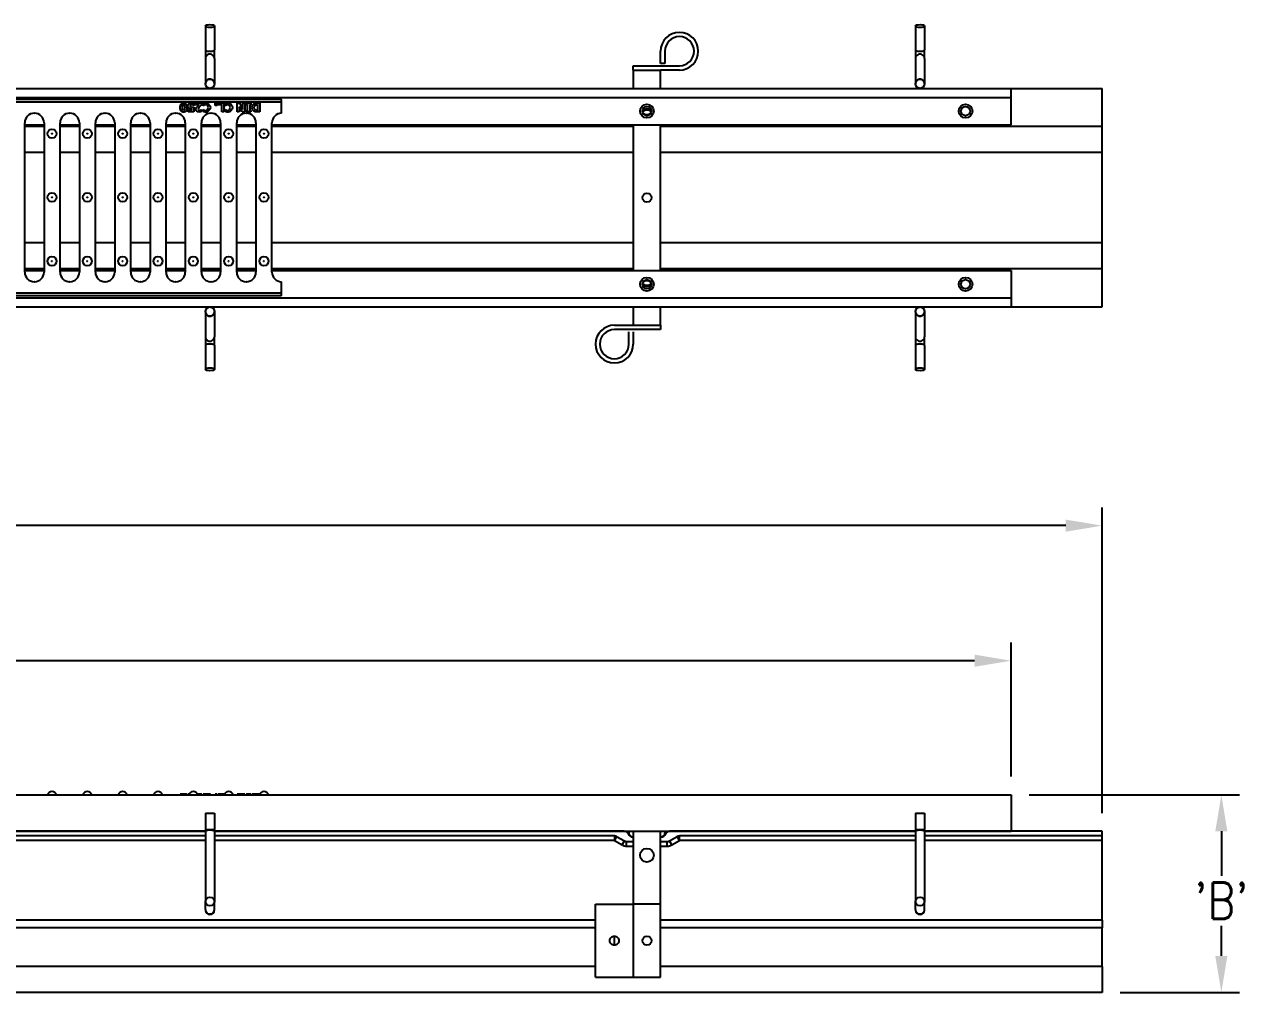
# Model space of a CAD drawing. Header units: inches. Extents: x 72 to 245, y 42 to 80.
# Drawn here: x 211.78 to 245.47, y 53.07 to 79.63 of the extents above; entities that cross this region are included whole.
import ezdxf

# ---------------------------------------------------------------- set-up
doc = ezdxf.new("R2010")
doc.units = ezdxf.units.IN
doc.header["$MEASUREMENT"] = 0
for name, color, linetype in [('dim', 7, 'Continuous'), ('Frame', 1, 'Continuous'), ('grate', 40, 'Continuous'), ('Trench', 132, 'Continuous')]:
    doc.layers.add(name, color=color, linetype=linetype)
doc.styles.add('Sales', font='romans.shx', dxfattribs={"width": 0.85})
doc.dimstyles.new('Sales', dxfattribs={"dimtxt": 1, "dimasz": 1, "dimexe": 0.5, "dimexo": 0.5, "dimgap": 0.09, "dimtad": 0, "dimtih": 1, "dimtoh": 1, "dimdec": 6, "dimzin": 0, "dimdsep": 46, "dimlunit": 5, "dimtxsty": 'Sales', "dimcen": 0, "dimclrd": 7, "dimclre": 7, "dimclrt": 7, "dimadec": 0, "dimazin": 0, "dimtfac": 0.85, "dimtdec": 6, "dimtix": 1, "dimtofl": 0, "dimtmove": 0, "dimatfit": 3, "dimfxl": 0, "dimtolj": 1, "dimtzin": 0, "dimarcsym": 0})

# ---------------------------------------------------------------- blocks, each defined once
blk = doc.blocks.new('*D24')
at = {"layer": 'Defpoints', "color": 0}
for p in [(238.867, 62.177), (118.867, 58.496), (238.867, 58.496)]:
    blk.add_point(p, dxfattribs=at)
at = {"layer": 'dim', "color": 7, "lineweight": -2}
for p, q in [((118.867, 58.996), (118.867, 62.677)), ((238.867, 58.996), (238.867, 62.677)), ((119.867, 62.177), (166.094, 62.177)), ((237.867, 62.177), (173.479, 62.177))]:
    blk.add_line(p, q, dxfattribs=at)
at = {"layer": 'dim', "color": 7}
for points in [[(119.867, 62.344), (119.867, 62.011), (118.867, 62.177)], [(237.867, 62.344), (237.867, 62.011), (238.867, 62.177)]]:
    blk.add_solid(points, dxfattribs=at)
at = {"layer": 'dim', "color": 7, "lineweight": 0, "insert": (169.786, 62.177), "char_height": 1, "attachment_point": 5, "style": 'Sales'}
blk.add_mtext('\\A1;120 [3048]', dxfattribs=at)
blk = doc.blocks.new('*D25')
at = {"layer": 'Defpoints', "color": 0}
for p in [(241.367, 65.884), (118.867, 58.496), (241.367, 57.496)]:
    blk.add_point(p, dxfattribs=at)
at = {"layer": 'dim', "color": 7, "lineweight": -2}
for p, q in [((118.867, 58.996), (118.867, 66.384)), ((241.367, 57.996), (241.367, 66.384)), ((119.867, 65.884), (182.751, 65.884)), ((240.367, 65.884), (190.721, 65.884))]:
    blk.add_line(p, q, dxfattribs=at)
at = {"layer": 'dim', "color": 7}
for points in [[(119.867, 66.05), (119.867, 65.717), (118.867, 65.884)], [(240.367, 66.05), (240.367, 65.717), (241.367, 65.884)]]:
    blk.add_solid(points, dxfattribs=at)
at = {"layer": 'dim', "color": 7, "lineweight": 0, "insert": (186.736, 65.884), "char_height": 1, "attachment_point": 5, "style": 'Sales'}
blk.add_mtext('\\A1;122{\\H0.850000x;\\S1/2;} [3112]', dxfattribs=at)
blk = doc.blocks.new('*D27')
at = {"layer": 'Defpoints', "color": 0}
for p in [(238.867, 58.496), (244.641, 58.496), (241.367, 53.074)]:
    blk.add_point(p, dxfattribs=at)
at = {"layer": 'dim', "color": 7, "lineweight": -2}
for p, q in [((239.367, 58.496), (245.141, 58.496)), ((244.641, 57.496), (244.641, 56.276)), ((244.641, 54.074), (244.641, 54.905)), ((241.867, 53.074), (245.141, 53.074))]:
    blk.add_line(p, q, dxfattribs=at)
at = {"layer": 'dim', "color": 7}
for points in [[(244.474, 57.496), (244.807, 57.496), (244.641, 58.496)], [(244.474, 54.074), (244.807, 54.074), (244.641, 53.074)]]:
    blk.add_solid(points, dxfattribs=at)
at = {"layer": 'dim', "color": 7, "lineweight": 0, "insert": (244.641, 55.59), "char_height": 1, "attachment_point": 5, "style": 'Sales'}
blk.add_mtext("\\A1;'B'", dxfattribs=at)

msp = doc.modelspace()

# ---------------------------------------------------------------- linework, layer by layer
at = {"layer": 'Frame', "color": 7}
for p, q in [((216.7416445, 79.5947892), (216.7416445, 78.9437747)), ((216.9916445, 79.5947892), (216.9916445, 78.9437747)), ((236.2416445, 79.5947892), (236.2416445, 78.9437747)), ((236.4916445, 79.5947892), (236.4916445, 78.9437747)), ((216.7416445, 78.9437747), (216.7416445, 78.7059554)), ((216.9916445, 78.7059554), (216.9916445, 78.9437747)), ((229.2416445, 78.5654403), (229.2416445, 78.9029403)), ((229.3601445, 78.9029403), (229.3601445, 78.5654403)), ((236.2416445, 78.9437747), (236.2416445, 78.7059554)), ((236.4916445, 78.7059554), (236.4916445, 78.9437747)), ((216.7416445, 78.7059554), (216.7416445, 78.0193909)), ((216.9916445, 78.7059554), (216.9916445, 78.0193909)), ((228.4916445, 78.3844403), (228.4916445, 78.5029403)), ((228.4916445, 78.5029403), (229.7601445, 78.5029403)), ((229.3601445, 78.5654403), (229.2416445, 78.5654403)), ((236.2416445, 78.7059554), (236.2416445, 78.0193909)), ((236.4916445, 78.7059554), (236.4916445, 78.0193909)), ((228.4916445, 78.3844403), (229.2416445, 78.3844403)), ((228.4916445, 78.3844403), (228.4916445, 77.8844403)), ((228.4916445, 78.3844403), (229.2416445, 78.3844403)), ((229.2416445, 77.8844403), (229.2416445, 78.3844403)), ((229.7601445, 78.3844403), (229.2416445, 78.3844403)), ((118.8666445, 77.8844403), (238.8666445, 77.8844403)), ((216.7416445, 78.0193909), (216.7416445, 78.0094403)), ((216.9916445, 78.0094403), (216.9916445, 78.0193909)), ((236.2416445, 78.0193909), (236.2416445, 78.0094403)), ((236.4916445, 78.0094403), (236.4916445, 78.0193909)), ((238.8666445, 77.6344403), (238.8666445, 77.8844403)), ((118.8666445, 77.6344403), (238.8666445, 77.6344403)), ((238.8666445, 76.8844403), (238.8666445, 77.6344403)), ((211.7818945, 76.8844403), (212.3118945, 76.8844403)), ((212.7518945, 76.8844403), (213.2818945, 76.8844403)), ((213.7218945, 76.8844403), (214.2518945, 76.8844403)), ((214.6918945, 76.8844403), (215.2218945, 76.8844403)), ((215.6618945, 76.8844403), (216.1918945, 76.8844403)), ((216.6318945, 76.8844403), (217.1618945, 76.8844403)), ((217.6018945, 76.8844403), (218.1318945, 76.8844403)), ((218.5718945, 76.8844403), (238.8666445, 76.8844403)), ((228.4916445, 76.8844403), (228.4916445, 72.8844403)), ((229.2416445, 72.8844403), (229.2416445, 76.8844403)), ((211.7818945, 72.8844403), (212.3118945, 72.8844403)), ((212.7518945, 72.8844403), (213.2818945, 72.8844403)), ((213.7218945, 72.8844403), (214.2518945, 72.8844403)), ((214.6918945, 72.8844403), (215.2218945, 72.8844403)), ((215.6618945, 72.8844403), (216.1918945, 72.8844403)), ((216.6318945, 72.8844403), (217.1618945, 72.8844403)), ((217.6018945, 72.8844403), (218.1318945, 72.8844403)), ((218.5718945, 72.8844403), (238.8666445, 72.8844403)), ((238.8666445, 72.8844403), (238.8666445, 72.1344403)), ((118.8666445, 72.1344403), (238.8666445, 72.1344403)), ((238.8666445, 72.1344403), (238.8666445, 71.8844403)), ((118.8666445, 71.8844403), (238.8666445, 71.8844403)), ((228.4916445, 71.8844403), (228.4916445, 71.3844403)), ((229.2416445, 71.3844403), (229.2416445, 71.8844403)), ((216.7416445, 71.7594403), (216.7416445, 71.7494897)), ((216.7416445, 71.7494897), (216.7416445, 71.0629252)), ((216.9916445, 71.7494897), (216.9916445, 71.7594403)), ((216.9916445, 71.7494897), (216.9916445, 71.0629252)), ((236.2416445, 71.7594403), (236.2416445, 71.7494897)), ((236.2416445, 71.7494897), (236.2416445, 71.0629252)), ((236.4916445, 71.7494897), (236.4916445, 71.7594403)), ((236.4916445, 71.7494897), (236.4916445, 71.0629252)), ((227.9731445, 71.3844403), (228.4916445, 71.3844403)), ((229.2416445, 71.2659403), (227.9731445, 71.2659403)), ((228.3731445, 70.8659403), (228.3731445, 71.2034403)), ((228.4916445, 71.3844403), (229.2416445, 71.3844403)), ((228.4916445, 71.3844403), (229.2416445, 71.3844403)), ((228.4916445, 71.2034403), (228.4916445, 70.8659403)), ((229.2416445, 71.3844403), (229.2416445, 71.2659403)), ((216.7416445, 71.0629252), (216.7416445, 70.8251059)), ((216.7416445, 70.8251059), (216.7416445, 70.1740914)), ((216.9916445, 70.8251059), (216.9916445, 71.0629252)), ((216.9916445, 70.8251059), (216.9916445, 70.1740914)), ((236.2416445, 71.0629252), (236.2416445, 70.8251059)), ((236.2416445, 70.8251059), (236.2416445, 70.1740914)), ((236.4916445, 70.8251059), (236.4916445, 71.0629252)), ((236.4916445, 70.8251059), (236.4916445, 70.1740914)), ((118.8666445, 58.4957022), (238.8666445, 58.4957022)), ((238.8666445, 58.4957022), (238.8666445, 57.4957022)), ((216.7416445, 57.9957022), (216.9916445, 57.9957022)), ((216.7416445, 57.9957022), (216.7416445, 57.5472961)), ((216.9916445, 57.9957022), (216.9916445, 57.5472961)), ((236.2416445, 57.9957022), (236.4916445, 57.9957022)), ((236.2416445, 57.9957022), (236.2416445, 57.5472961)), ((236.4916445, 57.9957022), (236.4916445, 57.5472961)), ((209.2416445, 57.4957022), (216.7416445, 57.4957022)), ((216.7416445, 57.5472961), (216.9916445, 57.5472961)), ((216.7416445, 57.5472961), (216.7416445, 57.4870262)), ((216.7416445, 57.4870262), (216.7416445, 55.5681826)), ((216.9916445, 57.4870262), (216.9916445, 57.5472961)), ((216.9916445, 57.4957022), (228.4916445, 57.4957022)), ((216.9916445, 57.4870262), (216.9916445, 55.5681826)), ((228.3666445, 57.4957022), (228.3666445, 57.4644522)), ((228.4916445, 57.3394522), (228.4734007, 57.3394522)), ((228.4916445, 57.4957022), (229.2416445, 57.4957022)), ((228.4916445, 57.4957022), (228.4916445, 53.4957022)), ((229.2416445, 53.4957022), (229.2416445, 57.4957022)), ((229.2416445, 57.4957022), (236.2416445, 57.4957022)), ((229.2598883, 57.3394522), (229.2416445, 57.3394522)), ((229.3666445, 57.4644522), (229.3666445, 57.4957022)), ((236.2416445, 57.5472961), (236.4916445, 57.5472961)), ((236.2416445, 57.5472961), (236.2416445, 57.4870262)), ((236.2416445, 57.4870262), (236.2416445, 55.5681826)), ((236.4916445, 57.4870262), (236.4916445, 57.5472961)), ((236.4916445, 57.4957022), (238.8666445, 57.4957022)), ((236.4916445, 57.4870262), (236.4916445, 55.5681826)), ((216.7416445, 55.3471929), (216.7416445, 55.5681826)), ((216.7416445, 55.3471929), (216.7416445, 55.3372423)), ((216.9916445, 55.3471929), (216.9916445, 55.5681826)), ((216.9916445, 55.3372423), (216.9916445, 55.3471929)), ((227.4546445, 55.4957022), (228.4916445, 55.4957022)), ((227.4546445, 53.4957022), (227.4546445, 55.4957022)), ((229.2416445, 55.4957022), (228.4916445, 55.4957022)), ((236.2416445, 55.3471929), (236.2416445, 55.5681826)), ((236.2416445, 55.3471929), (236.2416445, 55.3372423)), ((236.4916445, 55.3471929), (236.4916445, 55.5681826)), ((236.4916445, 55.3372423), (236.4916445, 55.3471929)), ((227.9731445, 54.3707022), (227.9731445, 54.6207022)), ((227.4546445, 53.4957022), (228.4916445, 53.4957022)), ((228.4916445, 53.4957022), (229.2416445, 53.4957022))]:
    msp.add_line(p, q, dxfattribs=at)
for centre, radius in [((216.8666445, 78.0094403), 0.125), ((236.3666445, 78.0094403), 0.125), ((228.8666445, 77.2594403), 0.1875), ((228.8666445, 77.2594403), 0.125), ((237.6166445, 77.2594403), 0.1875), ((237.6166445, 77.2594403), 0.125), ((228.8666445, 74.8844403), 0.125), ((228.8666445, 72.5094403), 0.1875), ((228.8666445, 72.5094403), 0.125), ((237.6166445, 72.5094403), 0.1875), ((237.6166445, 72.5094403), 0.125), ((216.8666445, 71.7594403), 0.125), ((236.3666445, 71.7594403), 0.125), ((228.8666445, 56.8394522), 0.1875), ((228.8666445, 54.4957022), 0.125)]:
    msp.add_circle(centre, radius, dxfattribs=at)
for centre, radius, start, end in [((229.7601445, 78.9029403), 0.5185, 270, 180), ((229.7601445, 78.9029403), 0.4, 270, 180), ((227.9731445, 70.8659403), 0.5185, 90, 0), ((227.9731445, 70.8659403), 0.4, 90, 0), ((228.2416445, 57.3707022), 0.125, 22.02431284, 90), ((228.4734007, 57.4644522), 0.125, 202.02431284, 270), ((229.2598883, 57.4644522), 0.125, 270, 337.97568716), ((229.4916445, 57.3707022), 0.125, 90, 157.97568716), ((216.8666445, 55.3372423), 0.125, 180, 0), ((236.3666445, 55.3372423), 0.125, 180, 0)]:
    msp.add_arc(centre, radius, start, end, dxfattribs=at)
for centre, major_axis, ratio in [((216.8666445, 79.5947892), (0.125, 0), 0.3214394653), ((236.3666445, 79.5947892), (0.125, 0), 0.3214394653), ((216.8666445, 70.1740914), (-0.125, 0), 0.3214394653), ((236.3666445, 70.1740914), (-0.125, 0), 0.3214394653), ((216.8666445, 55.5681826), (-0.125, 0), 0.9469301295), ((236.3666445, 55.5681826), (-0.125, 0), 0.9469301295)]:
    msp.add_ellipse(centre, major_axis=major_axis, ratio=ratio, dxfattribs=at)
for centre, major_axis, ratio, start_param, end_param in [((216.8666445, 78.9437747), (0.125, 0), 0.3214394653, 3.1415926536, 6.2831853072), ((236.3666445, 78.9437747), (0.125, 0), 0.3214394653, 3.1415926536, 6.2831853072), ((216.8666445, 78.7059554), (0.125, 0), 0.9469301295, 0, 3.1415926536), ((236.3666445, 78.7059554), (0.125, 0), 0.9469301295, 0, 3.1415926536), ((216.8666445, 78.0193909), (0.125, 0), 0.9469301295, 0, 3.1415926536), ((236.3666445, 78.0193909), (0.125, 0), 0.9469301295, 0, 3.1415926536), ((216.8666445, 71.7494897), (0.125, 0), 0.9469301295, 3.1415926536, 6.2831853072), ((236.3666445, 71.7494897), (0.125, 0), 0.9469301295, 3.1415926536, 6.2831853072), ((216.8666445, 71.0629252), (0.125, 0), 0.9469301295, 3.1415926536, 6.2831853072), ((216.8666445, 70.8251059), (0.125, 0), 0.3214394653, 0, 3.1415926536), ((236.3666445, 71.0629252), (0.125, 0), 0.9469301295, 3.1415926536, 6.2831853072), ((236.3666445, 70.8251059), (0.125, 0), 0.3214394653, 0, 3.1415926536), ((216.8666445, 57.4870262), (0.125, 0), 0.3214394653, 0, 3.1415926536), ((236.3666445, 57.4870262), (0.125, 0), 0.3214394653, 0, 3.1415926536), ((216.8666445, 55.3471929), (-0.125, 0), 0.9469301295, 0, 3.1415926536), ((236.3666445, 55.3471929), (-0.125, 0), 0.9469301295, 0, 3.1415926536)]:
    msp.add_ellipse(centre, major_axis=major_axis, ratio=ratio, start_param=start_param, end_param=end_param, dxfattribs=at)
for points, knots in [([(228.3666445, 57.4644522), (228.3666559, 57.4559274), (228.3675177, 57.4460177), (228.371765, 57.4283311), (228.374358, 57.4202779), (228.3819759, 57.4037868), (228.3870402, 57.3953716), (228.403135, 57.3745934), (228.4177987, 57.3617401), (228.4524835, 57.3441633), (228.4724532, 57.3394522), (228.4916445, 57.3394522)], [0.30670168871, 0.30670168871, 0.30670168871, 0.30670168871, 0.43391902169, 0.43391902169, 0.51593523735, 0.51593523735, 0.597951453, 0.597951453, 0.74418953688, 0.74418953688, 0.89042762076, 0.89042762076, 0.89042762076, 0.89042762076]), ([(229.2416445, 57.3394522), (229.2608359, 57.3394522), (229.2808056, 57.3441633), (229.3154904, 57.3617401), (229.3301541, 57.3745934), (229.3462489, 57.3953716), (229.3513132, 57.4037868), (229.3589311, 57.4202779), (229.3615241, 57.4283311), (229.3657714, 57.4460177), (229.3666332, 57.4559274), (229.3666445, 57.4644522)], [2.67128286229, 2.67128286229, 2.67128286229, 2.67128286229, 2.81752094617, 2.81752094617, 2.96375903005, 2.96375903005, 3.04577524571, 3.04577524571, 3.12779146136, 3.12779146136, 3.25500879434, 3.25500879434, 3.25500879434, 3.25500879434]), ([(227.9731445, 54.3707022), (227.9573831, 54.3707022), (227.940613, 54.3738648), (227.9098333, 54.386641), (227.8958187, 54.3962513), (227.8736923, 54.4183777), (227.8640831, 54.4323917), (227.8513076, 54.4631694), (227.8481445, 54.4799389), (227.8481445, 54.4957022), (227.8481445, 54.5114655), (227.8513076, 54.5282349), (227.8640831, 54.5590127), (227.8736923, 54.5730266), (227.8958187, 54.595153), (227.9098333, 54.6047633), (227.940613, 54.6175396), (227.9573831, 54.6207022), (227.9731445, 54.6207022)], [1.44131002732, 1.44131002732, 1.44131002732, 1.44131002732, 1.56141196583, 1.56141196583, 1.68151390434, 1.68151390434, 1.80163030372, 1.80163030372, 1.9217467031, 1.9217467031, 1.9217467031, 2.04186310248, 2.04186310248, 2.16197950185, 2.16197950185, 2.28208144036, 2.28208144036, 2.40218337887, 2.40218337887, 2.40218337887, 2.40218337887]), ([(227.9731445, 54.6207022), (227.988906, 54.6207022), (228.0056761, 54.6175396), (228.0364558, 54.6047633), (228.0504704, 54.595153), (228.0725968, 54.5730266), (228.082206, 54.5590127), (228.0949815, 54.5282349), (228.0981445, 54.5114655), (228.0981445, 54.4799389), (228.0949815, 54.4631694), (228.082206, 54.4323917), (228.0725968, 54.4183777), (228.0504704, 54.3962513), (228.0364558, 54.386641), (228.0056761, 54.3738648), (227.988906, 54.3707022), (227.9731445, 54.3707022)], [0.48043667577, 0.48043667577, 0.48043667577, 0.48043667577, 0.60053861428, 0.60053861428, 0.72064055279, 0.72064055279, 0.84075695217, 0.84075695217, 0.96087335155, 0.96087335155, 1.08098975093, 1.08098975093, 1.2011061503, 1.2011061503, 1.32120808881, 1.32120808881, 1.44131002732, 1.44131002732, 1.44131002732, 1.44131002732])]:
    msp.add_open_spline(points, degree=3, knots=knots, dxfattribs=at)
at = {"layer": 'grate', "color": 7}
for p, q in [((198.8981445, 77.5164618), (218.8356445, 77.5164618)), ((218.8282775, 77.5764618), (198.9055116, 77.5764618)), ((218.8356445, 77.2012403), (218.8356445, 77.5164618)), ((212.0449193, 77.2012403), (212.0488698, 77.2012403)), ((213.0149193, 77.2012403), (213.0188698, 77.2012403)), ((213.9849193, 77.2012403), (213.9888698, 77.2012403)), ((214.9549193, 77.2012403), (214.9588698, 77.2012403)), ((215.9249193, 77.2012403), (215.9288698, 77.2012403)), ((216.2704399, 77.2356849), (216.2704399, 77.281001)), ((216.2704399, 77.281001), (216.3725468, 77.281001)), ((216.4295323, 77.2356849), (216.2704399, 77.2356849)), ((216.3725468, 77.281001), (216.3725468, 77.3208713)), ((216.424281, 77.3704661), (216.4295323, 77.3704661)), ((216.4295323, 77.3704661), (216.4295323, 77.2356849)), ((216.4398402, 77.4138373), (216.4343945, 77.4138373)), ((216.4398402, 77.4661549), (216.4398402, 77.4138373)), ((216.4686246, 77.4303689), (216.4686246, 77.4756849)), ((216.4686246, 77.4756849), (216.6450266, 77.4756849)), ((216.5703426, 77.4303689), (216.4686246, 77.4303689)), ((216.6345242, 77.2983105), (216.6391919, 77.2983105)), ((216.6391919, 77.2983105), (216.6391919, 77.2459929)), ((216.6450266, 77.4756849), (216.6450266, 77.4365925)), ((216.6800347, 77.4033348), (216.6800347, 77.4597368)), ((216.6854804, 77.4033348), (216.6800347, 77.4033348)), ((216.6800347, 77.2510496), (216.6800347, 77.3082295)), ((216.6800347, 77.3082295), (216.6860639, 77.3082295)), ((216.8949193, 77.2012403), (216.8988698, 77.2012403)), ((217.0094998, 77.4122813), (217.0094998, 77.4756849)), ((217.0094998, 77.4756849), (217.0664853, 77.4756849)), ((217.0664853, 77.4122813), (217.0094998, 77.4122813)), ((217.0664853, 77.4756849), (217.0664853, 77.4122813)), ((217.0933248, 77.4299799), (217.0933248, 77.4756849)), ((217.0933248, 77.4756849), (217.2533896, 77.4756849)), ((217.1930979, 77.4299799), (217.0933248, 77.4299799)), ((217.1930979, 77.2356849), (217.1930979, 77.4299799)), ((217.2533896, 77.2356849), (217.1930979, 77.2356849)), ((217.2533896, 77.4756849), (217.2533896, 77.2356849)), ((217.2889812, 77.4033348), (217.2889812, 77.4597368)), ((217.2944269, 77.4033348), (217.2889812, 77.4033348)), ((217.2889812, 77.2510496), (217.2889812, 77.3082295)), ((217.2889812, 77.3082295), (217.2950104, 77.3082295)), ((217.6192243, 77.2356849), (217.6192243, 77.4756849)), ((217.6192243, 77.4756849), (217.6771822, 77.4756849)), ((217.6742648, 77.2356849), (217.6192243, 77.2356849)), ((217.7508937, 77.2356849), (217.6742648, 77.373189)), ((217.6742648, 77.373189), (217.6742648, 77.2356849)), ((217.6771822, 77.4756849), (217.7697592, 77.308424)), ((217.8247997, 77.2356849), (217.7508937, 77.2356849)), ((217.7697592, 77.308424), (217.7697592, 77.4756849)), ((217.7697592, 77.4756849), (217.8247997, 77.4756849)), ((217.8247997, 77.4756849), (217.8247997, 77.2356849)), ((217.8648645, 77.4338697), (217.8648645, 77.4756849)), ((217.8648645, 77.4756849), (217.9940055, 77.4756849)), ((217.8992892, 77.4338697), (217.8648645, 77.4338697)), ((217.8648645, 77.2356849), (217.8648645, 77.2775001)), ((217.8648645, 77.2775001), (217.8992892, 77.2775001)), ((217.9940055, 77.2356849), (217.8648645, 77.2356849)), ((217.8649193, 77.2012403), (217.8688698, 77.2012403)), ((217.8992892, 77.2775001), (217.8992892, 77.4338697)), ((217.9940055, 77.4338697), (217.9595809, 77.4338697)), ((217.9595809, 77.4338697), (217.9595809, 77.2775001)), ((217.9595809, 77.2775001), (217.9940055, 77.2775001)), ((217.9940055, 77.4756849), (217.9940055, 77.4338697)), ((217.9940055, 77.2775001), (217.9940055, 77.2356849)), ((218.1591271, 77.4756849), (218.2342, 77.4756849)), ((218.2342, 77.2356849), (218.159905, 77.2356849)), ((218.1727413, 77.4307578), (218.1739083, 77.4307578)), ((218.1739083, 77.2804175), (218.1727413, 77.2804175)), ((218.1739083, 77.4307578), (218.1739083, 77.2804175)), ((218.2342, 77.4756849), (218.2342, 77.2356849)), ((218.8349193, 77.2012403), (218.8356445, 77.2012403)), ((211.7818945, 72.840665), (211.7818945, 76.9382156)), ((212.3118945, 76.9382156), (212.3118945, 72.840665)), ((212.7518945, 72.840665), (212.7518945, 76.9382156)), ((213.2818945, 76.9382156), (213.2818945, 72.840665)), ((213.7218945, 72.840665), (213.7218945, 76.9382156)), ((214.2518945, 76.9382156), (214.2518945, 72.840665)), ((214.6918945, 72.840665), (214.6918945, 76.9382156)), ((215.2218945, 76.9382156), (215.2218945, 72.840665)), ((215.6618945, 72.840665), (215.6618945, 76.9382156)), ((216.1918945, 76.9382156), (216.1918945, 72.840665)), ((216.6318945, 72.840665), (216.6318945, 76.9382156)), ((217.1618945, 76.9382156), (217.1618945, 72.840665)), ((217.6018945, 72.840665), (217.6018945, 76.9382156)), ((218.1318945, 76.9382156), (218.1318945, 72.840665)), ((218.5718945, 72.840665), (218.5718945, 76.9382156)), ((212.0488698, 72.5776403), (212.0449193, 72.5776403)), ((213.0188698, 72.5776403), (213.0149193, 72.5776403)), ((213.9888698, 72.5776403), (213.9849193, 72.5776403)), ((214.9588698, 72.5776403), (214.9549193, 72.5776403)), ((215.9288698, 72.5776403), (215.9249193, 72.5776403)), ((216.8988698, 72.5776403), (216.8949193, 72.5776403)), ((217.8688698, 72.5776403), (217.8649193, 72.5776403)), ((218.8356445, 72.5776403), (218.8349193, 72.5776403)), ((218.8356445, 72.2624188), (218.8356445, 72.5776403)), ((218.8356445, 72.2624188), (198.8981445, 72.2624188)), ((198.9055116, 72.2024188), (218.8282775, 72.2024188)), ((212.5356445, 58.5857022), (212.5256445, 58.5857022)), ((213.5056445, 58.5857022), (213.4956445, 58.5857022)), ((214.4756445, 58.5857022), (214.4656445, 58.5857022)), ((215.4456445, 58.5857022), (215.4356445, 58.5857022)), ((216.0512502, 58.4957022), (216.0512502, 58.5157022)), ((216.0720606, 58.4957022), (216.0720606, 58.5157022)), ((216.1436327, 58.4957022), (216.1436327, 58.5157022)), ((216.2150104, 58.4957022), (216.2150104, 58.5157022)), ((216.2362097, 58.4957022), (216.2362097, 58.5157022)), ((216.2638272, 58.4957022), (216.2638272, 58.5157022)), ((216.2933948, 58.5157022), (216.2704399, 58.5157022)), ((216.2704399, 58.4957022), (216.2704399, 58.5157022)), ((216.4156445, 58.5857022), (216.4056445, 58.5857022)), ((216.5658694, 58.4957022), (216.5658694, 58.5157022)), ((216.6391919, 58.4957022), (216.6391919, 58.5157022)), ((216.6450266, 58.4957022), (216.6450266, 58.5157022)), ((216.6800347, 58.4957022), (216.6800347, 58.5157022)), ((216.7134869, 58.4957022), (216.7134869, 58.5157022)), ((216.7611368, 58.4957022), (216.7611368, 58.5157022)), ((216.8788029, 58.4957022), (216.8788029, 58.5157022)), ((217.0664853, 58.5157022), (217.0094998, 58.5157022)), ((217.0094998, 58.4957022), (217.0094998, 58.5157022)), ((217.0664853, 58.4957022), (217.0664853, 58.5157022)), ((217.1930979, 58.5157022), (217.0933248, 58.5157022)), ((217.0933248, 58.4957022), (217.0933248, 58.5157022)), ((217.2533896, 58.5157022), (217.1930979, 58.5157022)), ((217.1930979, 58.4957022), (217.1930979, 58.5157022)), ((217.2533896, 58.4957022), (217.2533896, 58.5157022)), ((217.3856445, 58.5857022), (217.3756445, 58.5857022)), ((217.6742648, 58.5157022), (217.6192243, 58.5157022)), ((217.6192243, 58.4957022), (217.6192243, 58.5157022)), ((217.7508937, 58.5157022), (217.6742648, 58.5157022)), ((217.6742648, 58.4957022), (217.6742648, 58.5157022)), ((217.8247997, 58.5157022), (217.7508937, 58.5157022)), ((217.7508937, 58.4957022), (217.7508937, 58.5157022)), ((217.8247997, 58.4957022), (217.8247997, 58.5157022)), ((217.9940055, 58.5157022), (217.8648645, 58.5157022)), ((217.8648645, 58.4957022), (217.8648645, 58.5157022)), ((217.9940055, 58.4957022), (217.9940055, 58.5157022)), ((218.0200671, 58.4957022), (218.0200671, 58.5157022)), ((218.0710234, 58.4957022), (218.0710234, 58.5157022)), ((218.2333948, 58.5157022), (218.159905, 58.5157022)), ((218.159905, 58.4957022), (218.159905, 58.5157022)), ((218.3556445, 58.5857022), (218.3456445, 58.5857022))]:
    msp.add_line(p, q, dxfattribs=at)
for centre, radius in [((212.5306445, 76.6419403), 0.125), ((212.5306445, 76.6419403), 0.005), ((213.5006445, 76.6419403), 0.125), ((213.5006445, 76.6419403), 0.005), ((214.4706445, 76.6419403), 0.125), ((214.4706445, 76.6419403), 0.005), ((215.4406445, 76.6419403), 0.125), ((215.4406445, 76.6419403), 0.005), ((216.4106445, 76.6419403), 0.125), ((216.4106445, 76.6419403), 0.005), ((217.3806445, 76.6419403), 0.125), ((217.3806445, 76.6419403), 0.005), ((218.3506445, 76.6419403), 0.125), ((218.3506445, 76.6419403), 0.005), ((212.5306445, 74.8919403), 0.125), ((212.5306445, 74.8919403), 0.005), ((213.5006445, 74.8919403), 0.125), ((213.5006445, 74.8919403), 0.005), ((214.4706445, 74.8919403), 0.125), ((214.4706445, 74.8919403), 0.005), ((215.4406445, 74.8919403), 0.125), ((215.4406445, 74.8919403), 0.005), ((216.4106445, 74.8919403), 0.125), ((216.4106445, 74.8919403), 0.005), ((217.3806445, 74.8919403), 0.125), ((217.3806445, 74.8919403), 0.005), ((218.3506445, 74.8919403), 0.125), ((218.3506445, 74.8919403), 0.005), ((212.5306445, 73.1419403), 0.125), ((212.5306445, 73.1419403), 0.005), ((213.5006445, 73.1419403), 0.125), ((213.5006445, 73.1419403), 0.005), ((214.4706445, 73.1419403), 0.125), ((214.4706445, 73.1419403), 0.005), ((215.4406445, 73.1419403), 0.125), ((215.4406445, 73.1419403), 0.005), ((216.4106445, 73.1419403), 0.125), ((216.4106445, 73.1419403), 0.005), ((217.3806445, 73.1419403), 0.125), ((217.3806445, 73.1419403), 0.005), ((218.3506445, 73.1419403), 0.125), ((218.3506445, 73.1419403), 0.005)]:
    msp.add_circle(centre, radius, dxfattribs=at)
for centre, start, end in [((212.5256445, 58.4607022), 90, 163.73979529), ((212.5356445, 58.4607022), 16.26020471, 90), ((213.4956445, 58.4607022), 90, 163.73979529), ((213.5056445, 58.4607022), 16.26020471, 90), ((214.4656445, 58.4607022), 90, 163.73979529), ((214.4756445, 58.4607022), 16.26020471, 90), ((215.4356445, 58.4607022), 90, 163.73979529), ((215.4456445, 58.4607022), 16.26020471, 90), ((216.4056445, 58.4607022), 90, 163.73979529), ((216.4156445, 58.4607022), 16.26020471, 90), ((217.3756445, 58.4607022), 90, 163.73979529), ((217.3856445, 58.4607022), 16.26020471, 90), ((218.3456445, 58.4607022), 90, 163.73979529), ((218.3556445, 58.4607022), 16.26020471, 90)]:
    msp.add_arc(centre, 0.125, start, end, dxfattribs=at)
for centre, major_axis, ratio, start_param, end_param in [((218.8282775, 77.5164618), (0, 0.06), 0.1227845609, 4.7123889804, 6.2831853072), ((212.0488846, 76.9342502), (-0.1901873, 0.1901873), 0.985256536, 5.5052134853, 7.0611571291), ((212.0449044, 76.9342502), (0.1901873, 0.1901873), 0.985256536, 5.5052134853, 7.0611571291), ((213.0188846, 76.9342502), (-0.1901873, 0.1901873), 0.985256536, 5.5052134853, 7.0611571291), ((213.0149044, 76.9342502), (0.1901873, 0.1901873), 0.985256536, 5.5052134853, 7.0611571291), ((213.9888846, 76.9342502), (-0.1901873, 0.1901873), 0.985256536, 5.5052134853, 7.0611571291), ((213.9849044, 76.9342502), (0.1901873, 0.1901873), 0.985256536, 5.5052134853, 7.0611571291), ((214.9588846, 76.9342502), (-0.1901873, 0.1901873), 0.985256536, 5.5052134853, 7.0611571291), ((214.9549044, 76.9342502), (0.1901873, 0.1901873), 0.985256536, 5.5052134853, 7.0611571291), ((215.9288846, 76.9342502), (-0.1901873, 0.1901873), 0.985256536, 5.5052134853, 7.0611571291), ((215.9249044, 76.9342502), (0.1901873, 0.1901873), 0.985256536, 5.5052134853, 7.0611571291), ((216.8988846, 76.9342502), (-0.1901873, 0.1901873), 0.985256536, 5.5052134853, 7.0611571291), ((216.8949044, 76.9342502), (0.1901873, 0.1901873), 0.985256536, 5.5052134853, 7.0611571291), ((217.8688846, 76.9342502), (-0.1901873, 0.1901873), 0.985256536, 5.5052134853, 7.0611571291), ((217.8649044, 76.9342502), (0.1901873, 0.1901873), 0.985256536, 5.5052134853, 7.0611571291), ((218.8388846, 76.9342502), (-0.1901873, 0.1901873), 0.985256536, 5.5052134853, 7.0611571291), ((212.0488846, 72.8446304), (-0.1901873, -0.1901873), 0.985256536, 5.5052134853, 7.0611571291), ((212.0449044, 72.8446304), (0.1901873, -0.1901873), 0.985256536, 5.5052134853, 7.0611571291), ((213.0188846, 72.8446304), (-0.1901873, -0.1901873), 0.985256536, 5.5052134853, 7.0611571291), ((213.0149044, 72.8446304), (0.1901873, -0.1901873), 0.985256536, 5.5052134853, 7.0611571291), ((213.9888846, 72.8446304), (-0.1901873, -0.1901873), 0.985256536, 5.5052134853, 7.0611571291), ((213.9849044, 72.8446304), (0.1901873, -0.1901873), 0.985256536, 5.5052134853, 7.0611571291), ((214.9588846, 72.8446304), (-0.1901873, -0.1901873), 0.985256536, 5.5052134853, 7.0611571291), ((214.9549044, 72.8446304), (0.1901873, -0.1901873), 0.985256536, 5.5052134853, 7.0611571291), ((215.9288846, 72.8446304), (-0.1901873, -0.1901873), 0.985256536, 5.5052134853, 7.0611571291), ((215.9249044, 72.8446304), (0.1901873, -0.1901873), 0.985256536, 5.5052134853, 7.0611571291), ((216.8988846, 72.8446304), (-0.1901873, -0.1901873), 0.985256536, 5.5052134853, 7.0611571291), ((216.8949044, 72.8446304), (0.1901873, -0.1901873), 0.985256536, 5.5052134853, 7.0611571291), ((217.8688846, 72.8446304), (-0.1901873, -0.1901873), 0.985256536, 5.5052134853, 7.0611571291), ((217.8649044, 72.8446304), (0.1901873, -0.1901873), 0.985256536, 5.5052134853, 7.0611571291), ((218.8388846, 72.8446304), (-0.1901873, -0.1901873), 0.985256536, 5.5052134853, 7.0611571291), ((218.8282775, 72.2624188), (0, 0.06), 0.1227845609, 3.1415926536, 4.7123889804)]:
    msp.add_ellipse(centre, major_axis=major_axis, ratio=ratio, start_param=start_param, end_param=end_param, dxfattribs=at)
for points in [[(216.0512502, 77.3556849), (216.0512502, 77.3868032), (216.0611692, 77.4334807), (216.0722551, 77.4492343)], [(216.0720606, 77.2633024), (216.0611692, 77.2790561), (216.0512502, 77.325539), (216.0512502, 77.3556849)], [(216.1436327, 77.2308227), (216.1177656, 77.2308227), (216.0831465, 77.2471598), (216.0720606, 77.2633024)], [(216.0722551, 77.4492343), (216.0831465, 77.4647935), (216.1183491, 77.4807416), (216.1436327, 77.4807416)], [(216.1117365, 77.3556849), (216.1117365, 77.399834), (216.1265177, 77.436398), (216.1436327, 77.436398)], [(216.1436327, 77.2751663), (216.1263232, 77.2751663), (216.1117365, 77.3111468), (216.1117365, 77.3556849)], [(216.1436327, 77.4807416), (216.1691109, 77.4807416), (216.204119, 77.4647935), (216.2152049, 77.4488454)], [(216.1436327, 77.436398), (216.1609423, 77.436398), (216.1757235, 77.399834), (216.1757235, 77.3558794)], [(216.1757235, 77.3558794), (216.1757235, 77.3111468), (216.1609423, 77.2751663), (216.1436327, 77.2751663)], [(216.2150104, 77.26233), (216.20373, 77.2463818), (216.1681384, 77.2308227), (216.1436327, 77.2308227)], [(216.2362097, 77.3556849), (216.2362097, 77.3237886), (216.2262908, 77.2786671), (216.2150104, 77.26233)], [(216.2152049, 77.4488454), (216.2262908, 77.4330917), (216.2362097, 77.3868032), (216.2362097, 77.3556849)], [(216.2638272, 77.3943883), (216.2638272, 77.4132538), (216.2766635, 77.4451501), (216.2893053, 77.4566249)], [(216.2926117, 77.3342911), (216.2789974, 77.3432376), (216.2638272, 77.3729945), (216.2638272, 77.3943883)], [(216.2893053, 77.4566249), (216.3019472, 77.4680998), (216.3365663, 77.4807416), (216.3618499, 77.4807416)], [(216.3505695, 77.3200933), (216.33326, 77.3200933), (216.3040865, 77.327095), (216.2926117, 77.3342911)], [(216.3346214, 77.4233672), (216.3297592, 77.418505), (216.3243134, 77.4066412), (216.3243134, 77.3967222)], [(216.3243134, 77.3967222), (216.3243134, 77.3881647), (216.3313151, 77.3761063), (216.3369553, 77.372411)], [(216.3723523, 77.4342587), (216.3630169, 77.4342587), (216.341234, 77.4295909), (216.3346214, 77.4233672)], [(216.3369553, 77.372411), (216.3451238, 77.3669653), (216.3684626, 77.3638535), (216.3768256, 77.3638535)], [(216.3725468, 77.3208713), (216.3676846, 77.3204823), (216.3542648, 77.3200933), (216.3505695, 77.3200933)], [(216.3618499, 77.4807416), (216.3886895, 77.4805471), (216.4271984, 77.4717951), (216.4398402, 77.4661549)], [(216.4093053, 77.4264791), (216.4007478, 77.4297854), (216.3830493, 77.4342587), (216.3723523, 77.4342587)], [(216.3768256, 77.3638535), (216.3900509, 77.3638535), (216.41514, 77.3681322), (216.424281, 77.3704661)], [(216.4343945, 77.4138373), (216.4297267, 77.4163656), (216.4184464, 77.4229783), (216.4093053, 77.4264791)], [(216.4791271, 77.3035617), (216.4791271, 77.3247611), (216.4991595, 77.3656039), (216.5223037, 77.3889426)], [(216.5658694, 77.2310172), (216.5230817, 77.2310172), (216.4791271, 77.2691371), (216.4791271, 77.3035617)], [(216.5223037, 77.3889426), (216.5368904, 77.4033348), (216.5643135, 77.4257011), (216.5703426, 77.4303689)], [(216.5734545, 77.3729945), (216.5557559, 77.354518), (216.5400023, 77.326317), (216.5400023, 77.3115358)], [(216.5400023, 77.3115358), (216.5400023, 77.2948097), (216.5600347, 77.2769167), (216.5779277, 77.2769167)], [(216.6391919, 77.2459929), (216.6290784, 77.2411306), (216.5859018, 77.2310172), (216.5658694, 77.2310172)], [(216.6450266, 77.4365925), (216.6226603, 77.4186995), (216.5868742, 77.3871922), (216.5734545, 77.3729945)], [(216.5779277, 77.2769167), (216.5870687, 77.2769167), (216.6034058, 77.2813899), (216.6117689, 77.2848907)], [(216.6117689, 77.2848907), (216.6199374, 77.288586), (216.6316068, 77.2963656), (216.6345242, 77.2983105)], [(216.6800347, 77.4597368), (216.6866473, 77.4628486), (216.7039569, 77.4706282), (216.7132924, 77.473351)], [(216.7134869, 77.2370463), (216.7053183, 77.2395747), (216.6860639, 77.2479377), (216.6800347, 77.2510496)], [(216.710375, 77.4225893), (216.7022065, 77.4177271), (216.6899536, 77.4074191), (216.6854804, 77.4033348)], [(216.6860639, 77.3082295), (216.6905371, 77.3043397), (216.7037624, 77.2934483), (216.7121254, 77.2883916)], [(216.7512178, 77.4354256), (216.739354, 77.4354256), (216.7177656, 77.4274515), (216.710375, 77.4225893)], [(216.7121254, 77.2883916), (216.7204885, 77.2831403), (216.7405209, 77.2759442), (216.7516068, 77.2759442)], [(216.7132924, 77.473351), (216.7245728, 77.4768518), (216.7442162, 77.4803527), (216.7613313, 77.4803527)], [(216.7611368, 77.2310172), (216.7469391, 77.2310172), (216.7239893, 77.2343235), (216.7134869, 77.2370463)], [(216.794978, 77.4183105), (216.7856425, 77.4274515), (216.7626927, 77.4354256), (216.7512178, 77.4354256)], [(216.7516068, 77.2759442), (216.7646376, 77.2759442), (216.7862259, 77.2841128), (216.7961449, 77.2944207)], [(216.8788029, 77.3558794), (216.8788029, 77.298894), (216.8152049, 77.2310172), (216.7611368, 77.2310172)], [(216.7613313, 77.4803527), (216.8153994, 77.4803527), (216.8788029, 77.4150042), (216.8788029, 77.3558794)], [(216.8165663, 77.3560739), (216.8165663, 77.3784402), (216.8047024, 77.408975), (216.794978, 77.4183105)], [(216.7961449, 77.2944207), (216.8050914, 77.3035617), (216.8165663, 77.3348745), (216.8165663, 77.3560739)], [(217.2889812, 77.4597368), (217.2955939, 77.4628486), (217.3129034, 77.4706282), (217.3222389, 77.473351)], [(217.3224334, 77.2370463), (217.3142648, 77.2395747), (217.2950104, 77.2479377), (217.2889812, 77.2510496)], [(217.3193216, 77.4225893), (217.311153, 77.4177271), (217.2989002, 77.4074191), (217.2944269, 77.4033348)], [(217.2950104, 77.3082295), (217.2994836, 77.3043397), (217.3127089, 77.2934483), (217.321072, 77.2883916)], [(217.3601644, 77.4354256), (217.3483005, 77.4354256), (217.3267122, 77.4274515), (217.3193216, 77.4225893)], [(217.321072, 77.2883916), (217.329435, 77.2831403), (217.3494674, 77.2759442), (217.3605533, 77.2759442)], [(217.3222389, 77.473351), (217.3335193, 77.4768518), (217.3531627, 77.4803527), (217.3702778, 77.4803527)], [(217.3700833, 77.2310172), (217.3558856, 77.2310172), (217.3329358, 77.2343235), (217.3224334, 77.2370463)], [(217.4039245, 77.4183105), (217.394589, 77.4274515), (217.3716392, 77.4354256), (217.3601644, 77.4354256)], [(217.3605533, 77.2759442), (217.3735841, 77.2759442), (217.3951725, 77.2841128), (217.4050914, 77.2944207)], [(217.4877494, 77.3558794), (217.4877494, 77.298894), (217.4241514, 77.2310172), (217.3700833, 77.2310172)], [(217.3702778, 77.4803527), (217.4243459, 77.4803527), (217.4877494, 77.4150042), (217.4877494, 77.3558794)], [(217.4255128, 77.3560739), (217.4255128, 77.3784402), (217.413649, 77.408975), (217.4039245, 77.4183105)], [(217.4050914, 77.2944207), (217.4140379, 77.3035617), (217.4255128, 77.3348745), (217.4255128, 77.3560739)], [(218.0200671, 77.3558794), (218.0200671, 77.3895261), (218.049435, 77.4424272), (218.0718013, 77.4566249)], [(218.0710234, 77.2545504), (218.0474901, 77.2697206), (218.0200671, 77.3210658), (218.0200671, 77.3558794)], [(218.159905, 77.2356849), (218.1346214, 77.2356849), (218.0904723, 77.2421031), (218.0710234, 77.2545504)], [(218.0718013, 77.4566249), (218.0904723, 77.4686833), (218.1344269, 77.4756849), (218.1591271, 77.4756849)], [(218.0819148, 77.3554904), (218.0819148, 77.3792181), (218.0972794, 77.4120869), (218.1120606, 77.4214224)], [(218.114978, 77.2883916), (218.0982519, 77.2979215), (218.0819148, 77.3317627), (218.0819148, 77.3554904)], [(218.1120606, 77.4214224), (218.1247025, 77.4293964), (218.1525144, 77.4307578), (218.1727413, 77.4307578)], [(218.1727413, 77.2804175), (218.1540704, 77.2804175), (218.1272308, 77.2817789), (218.114978, 77.2883916)], [(216.0720606, 58.5157022), (216.0611692, 58.5157022), (216.0512502, 58.5157022), (216.0512502, 58.5157022)], [(216.1436327, 58.5157022), (216.1177656, 58.5157022), (216.0831465, 58.5157022), (216.0720606, 58.5157022)], [(216.2150104, 58.5157022), (216.20373, 58.5157022), (216.1681384, 58.5157022), (216.1436327, 58.5157022)], [(216.2362097, 58.5157022), (216.2362097, 58.5157022), (216.2262908, 58.5157022), (216.2150104, 58.5157022)], [(216.2704399, 58.5157022), (216.266427, 58.5157022), (216.2638272, 58.5157022), (216.2638272, 58.5157022)], [(216.5658694, 58.5157022), (216.5528993, 58.5157022), (216.539822, 58.5157022), (216.5278943, 58.5157022)], [(216.6391919, 58.5157022), (216.6290784, 58.5157022), (216.5859018, 58.5157022), (216.5658694, 58.5157022)], [(216.6450266, 58.5157022), (216.6431675, 58.5157022), (216.6412158, 58.5157022), (216.6391919, 58.5157022)], [(216.7134869, 58.5157022), (216.7053183, 58.5157022), (216.6860639, 58.5157022), (216.6800347, 58.5157022)], [(216.7611368, 58.5157022), (216.7469391, 58.5157022), (216.7239893, 58.5157022), (216.7134869, 58.5157022)], [(216.8788029, 58.5157022), (216.8788029, 58.5157022), (216.8152049, 58.5157022), (216.7611368, 58.5157022)], [(218.0710234, 58.5157022), (218.0474901, 58.5157022), (218.0200671, 58.5157022), (218.0200671, 58.5157022)], [(218.159905, 58.5157022), (218.1346214, 58.5157022), (218.0904723, 58.5157022), (218.0710234, 58.5157022)]]:
    msp.add_open_spline(points, degree=3, dxfattribs=at)
at = {"layer": 'Trench', "color": 7}
for p, q in [((238.8666445, 77.8844403), (241.3666445, 77.8844403)), ((241.3666445, 71.8844403), (241.3666445, 77.8844403)), ((212.3118945, 76.8416997), (211.7818945, 76.8416997)), ((213.2818945, 76.8416997), (212.7518945, 76.8416997)), ((214.2518945, 76.8416997), (213.7218945, 76.8416997)), ((215.2218945, 76.8416997), (214.6918945, 76.8416997)), ((216.1918945, 76.8416997), (215.6618945, 76.8416997)), ((217.1618945, 76.8416997), (216.6318945, 76.8416997)), ((218.1318945, 76.8416997), (217.6018945, 76.8416997)), ((228.4916445, 76.8416997), (218.5718945, 76.8416997)), ((241.3666445, 76.8416997), (229.2416445, 76.8416997)), ((212.3118945, 76.1279967), (211.7818945, 76.1279967)), ((213.2818945, 76.1279967), (212.7518945, 76.1279967)), ((214.2518945, 76.1279967), (213.7218945, 76.1279967)), ((215.2218945, 76.1279967), (214.6918945, 76.1279967)), ((216.1918945, 76.1279967), (215.6618945, 76.1279967)), ((217.1618945, 76.1279967), (216.6318945, 76.1279967)), ((218.1318945, 76.1279967), (217.6018945, 76.1279967)), ((228.4916445, 76.1279967), (218.5718945, 76.1279967)), ((241.3666445, 76.1279967), (229.2416445, 76.1279967)), ((212.3118945, 73.6408839), (211.7818945, 73.6408839)), ((213.2818945, 73.6408839), (212.7518945, 73.6408839)), ((214.2518945, 73.6408839), (213.7218945, 73.6408839)), ((215.2218945, 73.6408839), (214.6918945, 73.6408839)), ((216.1918945, 73.6408839), (215.6618945, 73.6408839)), ((217.1618945, 73.6408839), (216.6318945, 73.6408839)), ((218.1318945, 73.6408839), (217.6018945, 73.6408839)), ((228.4916445, 73.6408839), (218.5718945, 73.6408839)), ((241.3666445, 73.6408839), (229.2416445, 73.6408839)), ((212.3118945, 72.9271809), (211.7818945, 72.9271809)), ((213.2818945, 72.9271809), (212.7518945, 72.9271809)), ((214.2518945, 72.9271809), (213.7218945, 72.9271809)), ((215.2218945, 72.9271809), (214.6918945, 72.9271809)), ((216.1918945, 72.9271809), (215.6618945, 72.9271809)), ((217.1618945, 72.9271809), (216.6318945, 72.9271809)), ((218.1318945, 72.9271809), (217.6018945, 72.9271809)), ((228.4916445, 72.9271809), (218.5718945, 72.9271809)), ((241.3666445, 72.9271809), (229.2416445, 72.9271809)), ((238.8666445, 71.8844403), (241.3666445, 71.8844403)), ((216.7416445, 57.4957022), (209.4916445, 57.4957022)), ((216.7416445, 57.3707022), (209.7606149, 57.3707022)), ((228.2416445, 57.4957022), (216.9916445, 57.4957022)), ((227.9726742, 57.3707022), (216.9916445, 57.3707022)), ((227.9726742, 57.3707022), (227.9726742, 57.2457022)), ((228.0351742, 57.3539553), (227.9726742, 57.2457022)), ((228.0351742, 57.3539553), (228.2477944, 57.231199)), ((229.4854946, 57.231199), (229.6981149, 57.3539553)), ((236.2416445, 57.4957022), (229.4916445, 57.4957022)), ((229.7606149, 57.2457022), (229.6981149, 57.3539553)), ((229.7606149, 57.2457022), (229.7606149, 57.3707022)), ((236.2416445, 57.3707022), (229.7606149, 57.3707022)), ((241.3666445, 57.4957022), (236.4916445, 57.4957022)), ((241.3666445, 57.3707022), (236.4916445, 57.3707022)), ((241.3666445, 57.3707022), (241.3666445, 57.4957022)), ((241.3666445, 57.2457022), (241.3666445, 57.3707022)), ((216.7416445, 57.2457022), (209.7606149, 57.2457022)), ((227.9726742, 57.2457022), (216.9916445, 57.2457022)), ((227.9726742, 57.2457022), (228.1852944, 57.1229458)), ((228.1852944, 57.1229458), (228.2477944, 57.231199)), ((228.3102944, 57.0894522), (228.3102944, 57.2144522)), ((228.3102944, 57.2144522), (228.4916445, 57.2144522)), ((228.3102944, 57.0894522), (228.4916445, 57.0894522)), ((229.2416445, 57.2144522), (229.4229946, 57.2144522)), ((229.2416445, 57.0894522), (229.4229946, 57.0894522)), ((229.4229946, 57.0894522), (229.4229946, 57.2144522)), ((229.5479946, 57.1229458), (229.4854946, 57.231199)), ((229.5479946, 57.1229458), (229.7606149, 57.2457022)), ((236.2416445, 57.2457022), (229.7606149, 57.2457022)), ((241.3666445, 57.2457022), (236.4916445, 57.2457022)), ((241.3666445, 55.0579443), (241.3666445, 57.2457022)), ((227.4546445, 55.0579443), (209.2416445, 55.0579443)), ((241.3666445, 55.0579443), (229.2416445, 55.0579443)), ((241.3666445, 55.0579443), (241.3666445, 54.848247)), ((227.4546445, 54.848247), (209.2416445, 54.848247)), ((241.3666445, 54.848247), (229.2416445, 54.848247)), ((241.3666445, 53.7901387), (241.3666445, 54.848247)), ((227.4546445, 53.7901387), (209.2416445, 53.7901387)), ((241.3666445, 53.7901387), (229.2416445, 53.7901387)), ((241.3666445, 53.7901387), (241.3666445, 53.0738272)), ((241.3666445, 53.0738272), (121.6059072, 53.0738272))]:
    msp.add_line(p, q, dxfattribs=at)
for centre, radius, start, end in [((228.8666445, 77.1344403), 0.1875, 48.59037789, 131.40962211), ((228.8666445, 77.1344403), 0.1535, 37.87929439, 142.12070561), ((228.8666445, 77.3219403), 0.15625, 220.54160187, 319.45839813), ((228.8666445, 72.6344403), 0.1875, 228.59037789, 311.40962211), ((228.8666445, 72.6344403), 0.1535, 217.87929439, 322.12070561), ((228.8666445, 72.4469403), 0.15625, 40.54160187, 139.45839813), ((227.9726742, 57.2457022), 0.125, 60, 90), ((229.7606149, 57.2457022), 0.125, 90, 120), ((228.3102944, 57.3394522), 0.25, 240, 270), ((228.3102944, 57.3394522), 0.125, 240, 270), ((229.4229946, 57.3394522), 0.125, 270, 300), ((229.4229946, 57.3394522), 0.25, 270, 300)]:
    msp.add_arc(centre, radius, start, end, dxfattribs=at)

# ---------------------------------------------------------------- dimensions: what is measured, and where the dimension line sits
at = {"layer": 'dim', "color": 7, "lineweight": 0}
for base, p2, picture, middle in [((241.3666445, 65.8837079), (241.3666445, 57.4957022), '*D25', (186.7361454, 65.8837079)), ((238.8666445, 62.1774729), (238.8666445, 58.4957022), '*D24', (169.7862734, 62.1774729))]:
    dim = msp.add_linear_dim(base=base, p1=(118.8666445, 58.4957022), p2=p2, dimstyle='Sales', dxfattribs=at)
    dim.commit()
    dim.dimension.update_dxf_attribs({"geometry": picture, "text_midpoint": middle, "dimtype": 160})
at = {"layer": 'dim', "lineweight": 0}
dim = msp.add_linear_dim(base=(244.640612, 58.4957022), p1=(241.3666445, 53.0738272), p2=(238.8666445, 58.4957022), angle=90, text="'B'", dimstyle='Sales', dxfattribs=at)
dim.commit()
dim.dimension.update_dxf_attribs({"geometry": '*D27', "text_midpoint": (244.640612, 55.5903282), "dimtype": 160})

doc.saveas('drawing.dxf')
